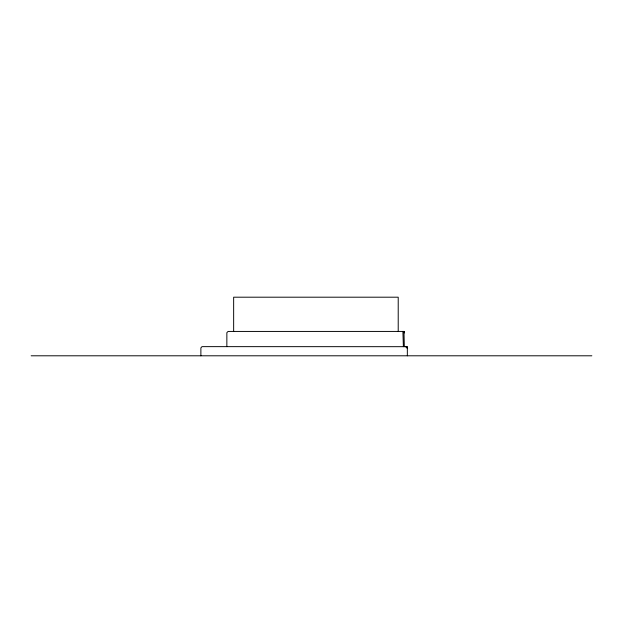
<?xml version="1.0" encoding="UTF-8"?>
<svg xmlns="http://www.w3.org/2000/svg" width="623" height="623" viewBox="0 0 623 623"><rect width="100%" height="100%" fill="white"/><g stroke="black" fill="none" stroke-linecap="round" stroke-linejoin="round"><path stroke-width="0.93" d="M407.006 348.093L407.208 346.684L201.984 346.637L200.886 347.875L200.879 355.795M406.04 346.684C405.885 347.626 407.325 347.276 407.341 348.031L407.341 355.795M31.15 355.795L591.85 355.795M402.606 331.428L402.956 331.475A1.41 1.371 -90 0 1 403.439 331.716M403.969 331.428L404.319 346.637M403.385 346.684L402.902 331.459A1.145 0.81 14.7 0 1 403.33 331.6L403.517 331.716M407.068 346.637L407.341 347.875M404.311 332.651L404.117 331.428L228.088 331.436L226.865 332.651L226.85 346.637M398.214 331.428L398.214 297.194L233.648 297.194L233.648 331.428M404.023 332.254A2.936 2.071 14.7 0 1 404.311 332.908M406.251 347.564A1.425 0.53 -5.8 0 1 406.835 347.704"/></g></svg>
